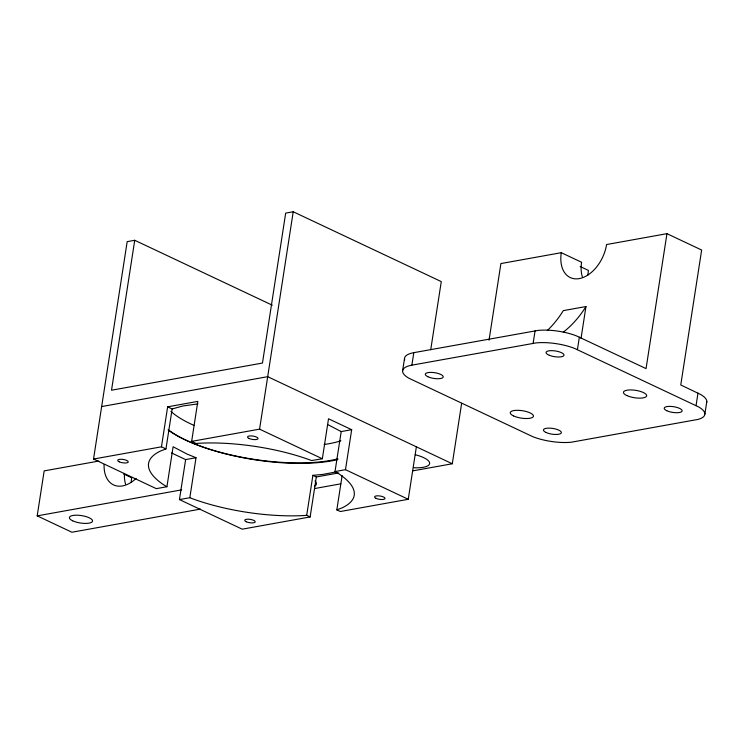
<?xml version="1.0" encoding="UTF-8"?>
<svg xmlns="http://www.w3.org/2000/svg" width="744" height="744" viewBox="0 0 744 744"><rect width="100%" height="100%" fill="white"/><g stroke="black" fill="none" stroke-linecap="round" stroke-linejoin="round"><path stroke-width="1.12" d="M200.415 509.11L71.908 532.239L37.2 515.871L44.166 470.896L98.85 461.048M196.016 457.727L185.637 459.597L179.444 499.577L189.832 497.708L196.016 457.727L186.995 454.045L173.11 446.753L166.926 486.734L156.296 488.65L93.53 459.048L127.178 241.651L134.729 240.293L272.276 305.18M134.729 240.293L111.516 390.219L262.465 363.044L285.677 213.119L293.22 211.761L441.276 281.595L430.72 349.745M93.53 459.048L161.457 446.819L167.642 406.838L197.83 401.397L191.645 441.378L196.081 443.471L197.272 443.359A104.048 33.182 8.8 0 1 311.587 460.545L322.338 458.76L328.523 418.779L351.68 429.697L345.486 469.678L335.014 471.566L341.208 431.585L328.16 424.796M166.926 486.734L163.82 484.883A104.048 33.182 8.8 0 1 160.732 450.929L165.958 448.939L172.143 408.958L182.633 406.029L197.923 403.899M191.645 441.378L259.572 429.149L293.22 211.761M338.687 472.942L316.321 476.969L310.136 516.95L306.695 515.332L312.889 475.351L322.663 474.44L335.739 471.994M416.37 446.819L408.251 499.289L340.324 511.519L336.827 509.863L342.128 475.602M402.569 371.051L404.504 358.562M411.869 365.155L536.006 342.919A32.039 10.221 8.8 0 1 574.591 348.415L698.523 406.875A32.039 10.221 8.8 0 1 698.105 419.393L571.429 442.196A32.039 10.221 8.8 0 1 532.844 436.709L408.912 378.24A32.039 10.221 8.8 0 1 409.33 365.732L411.869 365.155L413.803 352.665L537.94 330.429A32.039 10.221 8.8 0 1 576.526 335.916L646.052 368.606L666.95 233.672L701.648 250.04L680.76 384.974L700.457 394.385A32.039 10.221 8.8 0 1 706.484 402.876M412.492 470.924L452.296 463.763L461.633 403.406M489.041 340.175L500.907 263.562L561.283 252.69L581.585 262.269A32.011 20.618 -64.7 0 0 582.301 276.722M533.123 343.328L535.057 330.838M577.428 349.634L579.362 337.134M581.036 338.353L585.965 306.547L563.32 310.62A142.467 99.073 79.8 0 1 547.333 330.503M696.049 405.592L697.984 393.102M704.866 414.064L706.8 401.574M336.827 509.863L342.045 507.873A104.048 33.182 8.8 0 0 338.966 473.919L335.014 471.566M413.803 352.665L411.265 353.233A32.039 10.221 8.8 0 0 404.727 359.938M666.95 233.672L606.565 244.534A32.011 20.618 -64.7 0 1 579.278 278.6A32.011 20.618 -64.7 0 1 561.283 252.69M101.649 406.568L267.691 376.678L452.296 463.763M341.208 431.585L351.68 429.697M37.2 515.871L181.638 489.868M314.684 488.538L340.845 483.823M310.136 516.95L242.209 529.179L179.444 499.577M306.695 515.332L305.514 515.443A104.048 33.182 8.8 0 1 191.189 498.266L189.832 497.708M580.208 266.538L588.439 270.425A42.687 27.491 -64.7 0 0 587.927 275.02M259.572 429.149L322.338 458.76M345.486 469.678L408.251 499.289M167.642 406.838L172.143 408.958M312.889 475.351L316.321 476.969M161.457 446.819L165.958 448.939M171.538 452.947L185.637 459.597M123.476 473.872L131.697 477.75A42.687 27.491 -64.7 0 0 131.186 482.354M337.832 459.56A104.048 33.182 8.8 0 1 168.135 429.707M125.559 484.046A32.011 20.618 -64.7 0 1 124.406 474.03M136.096 478.429A32.011 20.618 -64.7 0 1 104.104 464.451M314.991 480.94A21.343 6.808 8.8 0 1 314.647 486.158M337.916 458.816A104.048 33.182 8.8 0 1 168.377 430.153M415.264 454.742A21.343 6.808 8.8 0 1 429.632 463.512A21.343 6.808 8.8 0 1 413.766 467.725M340.882 440.801A98.71 31.481 8.8 0 1 324.217 444.466M193.914 425.363A98.71 31.481 8.8 0 1 170.897 411.395M585.965 306.547A142.467 99.073 79.8 0 1 563.301 332.159M119.207 461.81A5.338 1.702 8.8 0 0 128.061 462.303A5.338 1.702 8.8 0 0 121.672 459.281A5.338 1.702 8.8 0 0 119.207 461.81M376.027 498.35A5.338 1.702 8.8 0 0 384.881 498.843A5.338 1.702 8.8 0 0 378.491 495.829A5.338 1.702 8.8 0 0 376.027 498.35M246.348 521.786A5.338 1.702 8.8 0 0 255.118 522.158A5.338 1.702 8.8 0 0 248.487 519.191A5.338 1.702 8.8 0 0 246.348 521.786M249.017 438.439A5.338 1.702 8.8 0 0 257.88 438.932A5.338 1.702 8.8 0 0 251.481 435.91A5.338 1.702 8.8 0 0 249.017 438.439M72.67 520.8A11.737 3.748 8.8 0 0 92.154 521.87A11.737 3.748 8.8 0 0 78.083 515.239A11.737 3.748 8.8 0 0 72.67 520.8M626.755 395.529A11.737 3.748 8.8 0 0 646.248 396.608A11.737 3.748 8.8 0 0 632.177 389.968A11.737 3.748 8.8 0 0 626.755 395.529M513.546 415.915A11.737 3.748 8.8 0 0 533.029 416.993A11.737 3.748 8.8 0 0 518.968 410.353A11.737 3.748 8.8 0 0 513.546 415.915M666.754 410.707A9.068 2.892 8.8 0 0 681.811 411.544A9.068 2.892 8.8 0 0 670.939 406.41A9.068 2.892 8.8 0 0 666.754 410.707M545.994 432.45A9.068 2.892 8.8 0 0 561.05 433.287A9.068 2.892 8.8 0 0 550.179 428.153A9.068 2.892 8.8 0 0 545.994 432.45M427.847 376.715A9.068 2.892 8.8 0 0 442.913 377.552A9.068 2.892 8.8 0 0 432.041 372.418A9.068 2.892 8.8 0 0 427.847 376.715M549.351 355.307A9.068 2.892 8.8 0 0 563.887 355.52A9.068 2.892 8.8 0 0 551.834 350.647A9.068 2.892 8.8 0 0 549.351 355.307"/></g></svg>
